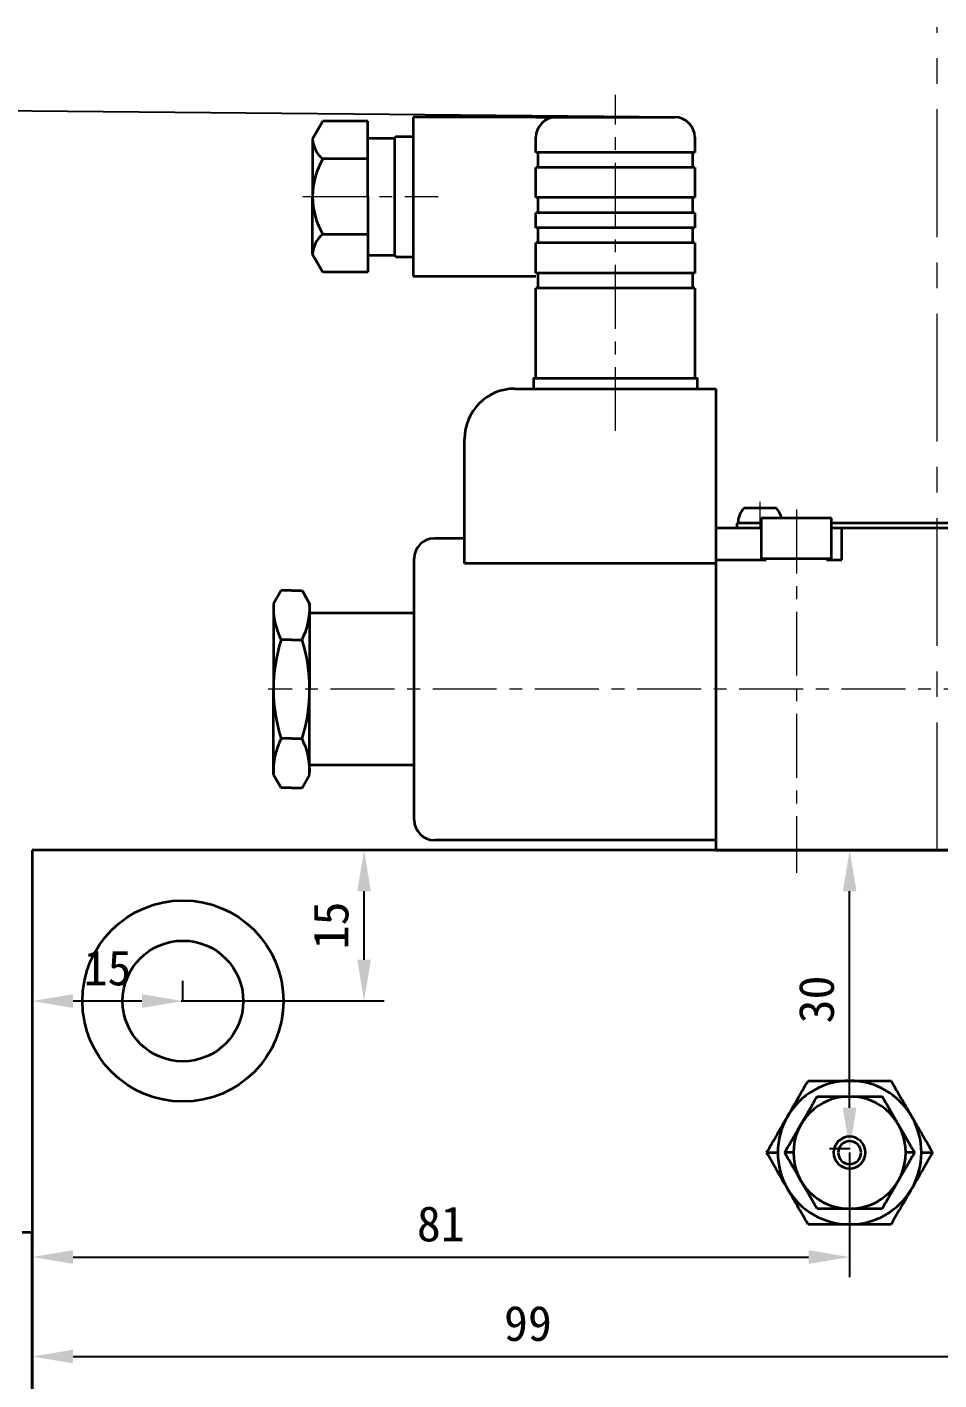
# Model space of a CAD drawing. Header units: millimetres. Extents: x 747 to 1827, y 470 to 2062.
# Drawn here: x 906.6 to 997.2, y 1639.4 to 1773.9 of the extents above; entities that cross this region are included whole.
import ezdxf

# ---------------------------------------------------------------- set-up
doc = ezdxf.new("R2010")
doc.units = ezdxf.units.MM
doc.header["$PDSIZE"] = -1
doc.linetypes.add('CENTER', pattern=[10.16, 6.35, -1.27, 1.27, -1.27])
doc.linetypes.add('CENTERX2', pattern=[20.32, 12.7, -2.54, 2.54, -2.54])
doc.layers.get('0').update_dxf_attribs({"lineweight": 35})
doc.layers.get('Defpoints').update_dxf_attribs({"lineweight": 35})
for name, color, linetype, lineweight in [('CENTER', 1, 'CENTER', 18), ('中心线层', 1, 'CENTERX2', 25), ('标注层', 4, 'Continuous', 18), ('细线层', 4, 'Continuous', 35)]:
    doc.layers.add(name, color=color, linetype=linetype, lineweight=lineweight)
doc.dimstyles.new('ISO-25', dxfattribs={"dimtxt": 2.5, "dimasz": 2.5, "dimexe": 1.25, "dimexo": 0.625, "dimtad": 1, "dimtxsty": 'Standard', "dimcen": 2.5, "dimadec": 0, "dimazin": 0, "dimtfac": 1, "dimtmove": 0, "dimatfit": 3, "dimfxl": 1, "dimarcsym": 0})

# ---------------------------------------------------------------- blocks, each defined once
blk = doc.blocks.new('*D134')
at = {"layer": 'Defpoints', "color": 0, "lineweight": 35, "transparency": 16777216}
for p in [(755, 1766.88), (970.97, 1764.92), (967.14, 1343.7)]:
    blk.add_point(p, dxfattribs=at)
at = {"layer": '标注层', "color": 0, "lineweight": -2, "transparency": 16777216}
for p, q in [((970.97, 1764.92), (753, 1766.89)), ((751.21, 1349.74), (754.96, 1762.8)), ((967.14, 1343.7), (749.18, 1345.68))]:
    blk.add_line(p, q, dxfattribs=at)
at = {"layer": '标注层', "color": 0, "lineweight": 35, "transparency": 16777216}
for points in [[(754.28, 1762.8), (755.64, 1762.79), (755, 1766.88)], [(750.53, 1349.74), (751.89, 1349.73), (751.18, 1345.66)]]:
    blk.add_solid(points, dxfattribs=at)
at = {"layer": '标注层', "color": 0, "lineweight": 18, "transparency": 16777216, "insert": (749.81, 1556.3), "char_height": 3.5, "attachment_point": 5, "rotation": 89.4798}
blk.add_mtext('421', dxfattribs=at)
blk = doc.blocks.new('*D130')
at = {"layer": 'Defpoints', "color": 0, "lineweight": 35, "transparency": 16777216}
for p in [(907.07, 1677.03), (907.07, 1677.03), (922.07, 1677.03)]:
    blk.add_point(p, dxfattribs=at)
at = {"layer": '细线层', "color": 0, "lineweight": -2, "transparency": 16777216}
for p, q in [((907.07, 1677.03), (907.07, 1679.03)), ((922.07, 1677.03), (922.07, 1679.03)), ((917.99, 1677.03), (911.15, 1677.03))]:
    blk.add_line(p, q, dxfattribs=at)
at = {"layer": '细线层', "color": 0, "lineweight": 35, "transparency": 16777216}
for points in [[(911.15, 1677.71), (911.15, 1676.35), (907.07, 1677.03)], [(917.99, 1677.71), (917.99, 1676.35), (922.07, 1677.03)]]:
    blk.add_solid(points, dxfattribs=at)
at = {"layer": '细线层', "color": 0, "lineweight": 18, "transparency": 16777216, "insert": (914.57, 1680.31), "char_height": 3.5, "attachment_point": 5}
blk.add_mtext('15', dxfattribs=at)
blk = doc.blocks.new('*D131')
at = {"layer": 'Defpoints', "color": 0, "lineweight": 35, "transparency": 16777216}
for p in [(921.9, 1692.03), (940.08, 1692.03), (921.9, 1677.06)]:
    blk.add_point(p, dxfattribs=at)
at = {"layer": '细线层', "color": 0, "lineweight": -2, "transparency": 16777216}
for p, q in [((921.9, 1692.03), (942.08, 1692.03)), ((940.08, 1681.14), (940.08, 1687.95)), ((921.9, 1677.06), (942.08, 1677.06))]:
    blk.add_line(p, q, dxfattribs=at)
at = {"layer": '细线层', "color": 0, "lineweight": 35, "transparency": 16777216}
for points in [[(939.4, 1687.95), (940.76, 1687.95), (940.08, 1692.03)], [(939.4, 1681.14), (940.76, 1681.14), (940.08, 1677.06)]]:
    blk.add_solid(points, dxfattribs=at)
at = {"layer": '细线层', "color": 0, "lineweight": 18, "transparency": 16777216, "insert": (936.8, 1684.55), "char_height": 3.5, "attachment_point": 5, "rotation": 90}
blk.add_mtext('15', dxfattribs=at)
blk = doc.blocks.new('*D132')
at = {"layer": 'Defpoints', "color": 0, "lineweight": 35, "transparency": 16777216}
for p in [(907.07, 1661.96), (988.36, 1661.96), (988.36, 1651.58)]:
    blk.add_point(p, dxfattribs=at)
at = {"layer": '细线层', "color": 0, "lineweight": -2, "transparency": 16777216}
for p, q in [((907.07, 1661.96), (907.07, 1649.58)), ((988.36, 1661.96), (988.36, 1649.58)), ((911.15, 1651.58), (984.28, 1651.58))]:
    blk.add_line(p, q, dxfattribs=at)
at = {"layer": '细线层', "color": 0, "lineweight": 35, "transparency": 16777216}
for points in [[(911.15, 1652.26), (911.15, 1650.9), (907.07, 1651.58)], [(984.28, 1652.26), (984.28, 1650.9), (988.36, 1651.58)]]:
    blk.add_solid(points, dxfattribs=at)
at = {"layer": '细线层', "color": 0, "lineweight": 18, "transparency": 16777216, "insert": (947.71, 1654.86), "char_height": 3.5, "attachment_point": 5}
blk.add_mtext('81', dxfattribs=at)
blk = doc.blocks.new('*D121')
at = {"layer": 'Defpoints', "color": 0, "lineweight": 35, "transparency": 16777216}
for p in [(907.07, 1661.96), (1005.67, 1661.96), (1005.67, 1641.69)]:
    blk.add_point(p, dxfattribs=at)
at = {"layer": '细线层', "color": 0, "lineweight": -2, "transparency": 16777216}
for p, q in [((907.07, 1661.96), (907.07, 1639.69)), ((1005.67, 1661.96), (1005.67, 1639.69)), ((911.15, 1641.69), (1001.59, 1641.69))]:
    blk.add_line(p, q, dxfattribs=at)
at = {"layer": '细线层', "color": 0, "lineweight": 35, "transparency": 16777216}
for points in [[(911.15, 1642.37), (911.15, 1641.01), (907.07, 1641.69)], [(1001.59, 1642.37), (1001.59, 1641.01), (1005.67, 1641.69)]]:
    blk.add_solid(points, dxfattribs=at)
at = {"layer": '细线层', "color": 0, "lineweight": 18, "transparency": 16777216, "insert": (956.37, 1644.96), "char_height": 3.5, "attachment_point": 5}
blk.add_mtext('99', dxfattribs=at)
blk = doc.blocks.new('*D122')
at = {"layer": 'Defpoints', "color": 0, "lineweight": 35, "transparency": 16777216}
for p in [(988.36, 1692.03), (988.4, 1692.03), (988.4, 1662.35)]:
    blk.add_point(p, dxfattribs=at)
at = {"layer": '细线层', "color": 0, "lineweight": -2, "transparency": 16777216}
for p, q in [((988.4, 1692.03), (986.36, 1692.03)), ((988.36, 1666.43), (988.36, 1687.95)), ((988.4, 1662.35), (986.36, 1662.35))]:
    blk.add_line(p, q, dxfattribs=at)
at = {"layer": '细线层', "color": 0, "lineweight": 35, "transparency": 16777216}
for points in [[(987.68, 1687.95), (989.04, 1687.95), (988.36, 1692.03)], [(987.68, 1666.43), (989.04, 1666.43), (988.36, 1662.35)]]:
    blk.add_solid(points, dxfattribs=at)
at = {"layer": '细线层', "color": 0, "lineweight": 18, "transparency": 16777216, "insert": (985.08, 1677.19), "char_height": 3.5, "attachment_point": 5, "rotation": 90}
blk.add_mtext('30', dxfattribs=at)

msp = doc.modelspace()

# ---------------------------------------------------------------- linework, layer by layer
for p, q in [((957.166, 1764.916), (944.966, 1764.916)), ((944.966, 1764.916), (944.966, 1749.116)), ((957.166, 1764.916), (970.966, 1764.916)), ((935.976, 1764.516), (934.966, 1762.766)), ((940.466, 1764.516), (935.976, 1764.516)), ((940.466, 1757.016), (940.466, 1764.516)), ((934.966, 1762.766), (934.966, 1757.016)), ((940.466, 1762.827), (943.108, 1762.827)), ((943.279, 1762.998), (944.966, 1762.998)), ((957.166, 1761.416), (957.166, 1762.916)), ((972.966, 1762.916), (972.966, 1761.416)), ((940.466, 1760.769), (935.976, 1760.769)), ((972.966, 1761.416), (957.166, 1761.416)), ((957.367, 1761.416), (957.367, 1759.916)), ((972.765, 1759.916), (972.765, 1761.416)), ((972.966, 1759.916), (957.166, 1759.916)), ((957.166, 1756.916), (957.166, 1759.916)), ((972.966, 1759.916), (972.966, 1756.916)), ((934.966, 1751.266), (934.966, 1757.016)), ((940.466, 1757.016), (940.466, 1749.516)), ((972.966, 1756.916), (957.166, 1756.916)), ((957.367, 1756.916), (957.367, 1755.416)), ((972.765, 1755.416), (972.765, 1756.916)), ((972.966, 1755.416), (957.166, 1755.416)), ((957.166, 1753.916), (957.166, 1755.416)), ((972.966, 1755.416), (972.966, 1753.916)), ((940.466, 1753.263), (935.976, 1753.263)), ((972.966, 1753.916), (957.166, 1753.916)), ((957.367, 1753.916), (957.367, 1752.416)), ((972.765, 1752.416), (972.765, 1753.916)), ((972.966, 1752.416), (957.166, 1752.416)), ((957.166, 1749.416), (957.166, 1752.416)), ((972.966, 1752.416), (972.966, 1749.416)), ((935.976, 1749.516), (934.966, 1751.266)), ((940.466, 1751.205), (943.108, 1751.205)), ((943.279, 1751.034), (944.966, 1751.034)), ((940.466, 1749.516), (935.976, 1749.516)), ((944.966, 1749.116), (957.166, 1749.116)), ((972.966, 1749.416), (957.166, 1749.416)), ((957.367, 1749.416), (957.367, 1747.916)), ((972.765, 1747.916), (972.765, 1749.416)), ((972.966, 1747.916), (957.166, 1747.916)), ((957.166, 1738.916), (957.166, 1747.916)), ((972.966, 1747.916), (972.966, 1738.916)), ((955.066, 1737.916), (975.066, 1737.916)), ((972.966, 1738.916), (957.166, 1738.916)), ((975.066, 1737.916), (975.066, 1720.534)), ((950.066, 1720.534), (950.066, 1732.916)), ((981.063, 1726.034), (977.844, 1726.034)), ((979.566, 1724.534), (977.153, 1724.534)), ((977.153, 1724.534), (977.153, 1724.034)), ((996.653, 1724.534), (986.566, 1724.534)), ((1007.566, 1724.534), (996.653, 1724.534)), ((979.566, 1724.034), (975.066, 1724.034)), ((975.066, 1724.034), (975.066, 1692.034)), ((1007.566, 1724.034), (986.566, 1724.034)), ((987.569, 1720.916), (987.569, 1724.034)), ((950.066, 1723.034), (947.066, 1723.034)), ((945.066, 1695.034), (945.066, 1721.034)), ((975.066, 1720.534), (950.066, 1720.534)), ((975.066, 1720.916), (980.066, 1720.916)), ((980.066, 1721.034), (986.066, 1721.034)), ((986.066, 1720.916), (987.569, 1720.916)), ((931.825, 1717.849), (931.066, 1716.534)), ((932.866, 1717.849), (931.825, 1717.849)), ((932.866, 1717.849), (933.907, 1717.849)), ((933.907, 1717.849), (934.666, 1716.534)), ((931.066, 1716.534), (931.066, 1708.034)), ((934.666, 1716.534), (934.666, 1708.034)), ((945.066, 1715.584), (934.666, 1715.584)), ((932.866, 1712.942), (931.825, 1712.942)), ((932.866, 1712.942), (933.907, 1712.942)), ((931.066, 1699.534), (931.066, 1708.034)), ((934.666, 1699.534), (934.666, 1708.034)), ((932.866, 1703.127), (931.825, 1703.127)), ((932.866, 1703.127), (933.907, 1703.127)), ((945.066, 1700.484), (934.666, 1700.484)), ((931.825, 1698.219), (931.066, 1699.534)), ((933.907, 1698.219), (934.666, 1699.534)), ((932.866, 1698.219), (931.825, 1698.219)), ((932.866, 1698.219), (933.907, 1698.219)), ((975.066, 1693.034), (947.066, 1693.034)), ((975.066, 1692.034), (1009.066, 1692.034)), ((907.066, 1654.034), (906.066, 1654.034)), ((907.066, 1575.034), (907.066, 1654.034))]:
    msp.add_line(p, q)
at = {"lineweight": 35}
for p, q in [((986.566, 1725.034), (979.566, 1725.034)), ((979.566, 1725.034), (979.566, 1721.034)), ((986.566, 1721.034), (986.566, 1725.034)), ((979.566, 1721.034), (986.566, 1721.034))]:
    msp.add_line(p, q, dxfattribs=at)
at = {"color": 7, "linetype": 'Continuous', "lineweight": 35}
for p, q in [((1009.066, 1692.034), (907.066, 1692.034)), ((907.066, 1692.034), (907.066, 1542.034)), ((980.108, 1661.964), (981.213, 1661.964)), ((982.769, 1661.964), (981.905, 1661.964)), ((994.81, 1661.964), (993.945, 1661.964)), ((995.501, 1661.964), (996.606, 1661.964))]:
    msp.add_line(p, q, dxfattribs=at)
msp.add_lwpolyline([(943.279, 1762.998), (943.108, 1762.827), (943.108, 1751.205), (943.279, 1751.034)])
msp.add_lwpolyline([(973.216, 1737.916), (973.216, 1738.916), (956.916, 1738.916), (956.916, 1737.916)], close=True)
for radius in [10, 6]:
    msp.add_circle((922.066, 1677.034), radius, dxfattribs=at)
for centre, radius, start, end in [((959.166, 1762.916), 2, 90, 180), ((970.966, 1762.916), 2, 0, 90), ((937.588, 1762.838), 2.623, 181.57531, 232.08597), ((942.441, 1757.016), 7.476, 149.86735, 210.13265), ((937.588, 1751.194), 2.623, 127.91403, 178.42469), ((955.066, 1732.916), 5, 90, 180), ((979.453, 1724.534), 2.2, 137.01411, 180), ((979.453, 1724.534), 2.2, 13.13656, 42.98589), ((947.066, 1721.034), 2, 90, 180), ((938.226, 1716.171), 7.169, 177.09505, 206.76988), ((927.506, 1716.171), 7.169, 333.23012, 2.90495), ((947.307, 1708.034), 16.241, 162.41205, 197.58795), ((918.425, 1708.034), 16.241, 342.41205, 17.58795), ((938.226, 1699.898), 7.169, 153.23012, 182.90495), ((927.506, 1699.898), 7.169, 357.09505, 26.76988), ((947.066, 1695.034), 2, 180, 270)]:
    msp.add_arc(centre, radius, start, end)
for radius, start, end in [(7.144, 90, 150), (7.144, 30, 90), (5.588, 0, 180), (7.144, 150, 180), (7.144, 0, 30), (1.587, 0, 180), (1.143, 0, 180), (7.144, 180, 210), (5.588, 180, 0), (1.587, 180, 0), (1.143, 180, 0), (7.144, 330, 0), (7.144, 210, 270), (7.144, 270, 330)]:
    msp.add_arc((988.357, 1661.964), radius, start, end, dxfattribs=at)
for points in [[(982.17, 1665.536), (982.502, 1666.11), (982.827, 1666.673), (983.501, 1667.841), (983.85, 1668.446), (984.233, 1669.108)], [(984.233, 1669.108), (984.997, 1669.108), (985.696, 1669.108), (987.045, 1669.108), (987.695, 1669.108), (988.357, 1669.108)], [(988.357, 1669.108), (989.019, 1669.108), (989.669, 1669.108), (991.019, 1669.108), (991.717, 1669.108), (992.482, 1669.108)], [(992.482, 1669.108), (992.864, 1668.446), (993.213, 1667.841), (993.888, 1666.673), (994.213, 1666.11), (994.544, 1665.536)], [(983.518, 1664.758), (983.777, 1665.207), (984.031, 1665.647), (984.559, 1666.561), (984.832, 1667.034), (985.131, 1667.552)], [(985.131, 1667.552), (985.729, 1667.552), (986.275, 1667.552), (987.331, 1667.552), (987.839, 1667.552), (988.357, 1667.552)], [(988.357, 1667.552), (988.875, 1667.552), (989.384, 1667.552), (990.439, 1667.552), (990.985, 1667.552), (991.583, 1667.552)], [(991.583, 1667.552), (991.882, 1667.034), (992.156, 1666.561), (992.683, 1665.647), (992.937, 1665.207), (993.196, 1664.758)], [(980.108, 1661.964), (980.491, 1662.627), (980.84, 1663.231), (981.514, 1664.4), (981.839, 1664.963), (982.17, 1665.536)], [(994.544, 1665.536), (994.875, 1664.963), (995.2, 1664.4), (995.875, 1663.231), (996.224, 1662.627), (996.606, 1661.964)], [(981.905, 1661.964), (982.204, 1662.482), (982.477, 1662.955), (983.005, 1663.869), (983.259, 1664.31), (983.518, 1664.758)], [(993.196, 1664.758), (993.456, 1664.31), (993.71, 1663.869), (994.237, 1662.955), (994.511, 1662.482), (994.81, 1661.964)], [(982.17, 1658.392), (981.839, 1658.966), (981.514, 1659.529), (980.84, 1660.697), (980.491, 1661.302), (980.108, 1661.964)], [(983.518, 1659.17), (983.259, 1659.619), (983.005, 1660.059), (982.477, 1660.973), (982.204, 1661.446), (981.905, 1661.964)], [(994.81, 1661.964), (994.511, 1661.446), (994.237, 1660.973), (993.71, 1660.059), (993.456, 1659.619), (993.196, 1659.17)], [(996.606, 1661.964), (996.224, 1661.302), (995.875, 1660.697), (995.2, 1659.529), (994.875, 1658.966), (994.544, 1658.392)], [(985.131, 1656.376), (984.832, 1656.894), (984.559, 1657.367), (984.031, 1658.281), (983.777, 1658.722), (983.518, 1659.17)], [(993.196, 1659.17), (992.937, 1658.722), (992.683, 1658.281), (992.156, 1657.367), (991.882, 1656.894), (991.583, 1656.376)], [(984.233, 1654.82), (983.85, 1655.483), (983.501, 1656.088), (982.827, 1657.256), (982.502, 1657.819), (982.17, 1658.392)], [(994.544, 1658.392), (994.213, 1657.819), (993.888, 1657.256), (993.213, 1656.088), (992.864, 1655.483), (992.482, 1654.82)], [(988.357, 1656.376), (987.839, 1656.376), (987.331, 1656.376), (986.275, 1656.376), (985.729, 1656.376), (985.131, 1656.376)], [(991.583, 1656.376), (990.985, 1656.376), (990.439, 1656.376), (989.384, 1656.376), (988.875, 1656.376), (988.357, 1656.376)], [(988.357, 1654.82), (987.695, 1654.82), (987.045, 1654.82), (985.696, 1654.82), (984.997, 1654.82), (984.233, 1654.82)], [(992.482, 1654.82), (991.717, 1654.82), (991.019, 1654.82), (989.669, 1654.82), (989.019, 1654.82), (988.357, 1654.82)]]:
    msp.add_open_spline(points, degree=3, knots=[0, 0, 0, 0, 0.5, 0.5, 1, 1, 1, 1], dxfattribs=at)
at = {"layer": 'CENTER'}
for p, q in [((965.066, 1733.712), (965.066, 1767.149)), ((933.976, 1757.016), (947.433, 1757.016)), ((979.453, 1723.909), (979.453, 1726.659)), ((983.066, 1725.895), (983.066, 1689.792)), ((1065.021, 1708.034), (930.536, 1708.034))]:
    msp.add_line(p, q, dxfattribs=at)
at = {"layer": '中心线层', "lineweight": 18}
msp.add_line((997.066, 1692.034), (997.066, 1773.872), dxfattribs=at)

# ---------------------------------------------------------------- dimensions: what is measured, and where the dimension line sits
at = {"layer": '标注层', "lineweight": 18}
dim = msp.add_aligned_dim(p1=(967.141, 1343.696), p2=(970.966, 1764.916), distance=215.974, text='421', dimstyle='ISO-25', override={"dimtxt": 3.5, "dimasz": 4.08, "dimexe": 2, "dimexo": 0, "dimgap": 1.524, "dimtoh": 1, "dimzin": 0, "dimadec": 2, "dimtzin": 0}, dxfattribs=at)
dim.commit()
dim.dimension.update_dxf_attribs({"geometry": '*D134', "text_midpoint": (749.814, 1556.297)})
at = {"layer": '细线层', "lineweight": 18}
dim = msp.add_linear_dim(base=(940.079, 1692.034), p1=(921.904, 1677.061), p2=(921.904, 1692.034), angle=90, text='15', dimstyle='ISO-25', override={"dimtxt": 3.5, "dimasz": 4.08, "dimexe": 2, "dimexo": 0, "dimgap": 1.524, "dimtoh": 1, "dimdec": 1, "dimzin": 0, "dimadec": 2, "dimtdec": 1, "dimtzin": 0}, dxfattribs=at)
dim.commit()
dim.dimension.update_dxf_attribs({"geometry": '*D131', "text_midpoint": (936.805, 1684.548)})
dim = msp.add_linear_dim(base=(988.357, 1692.034), p1=(988.397, 1662.352), p2=(988.397, 1692.034), angle=90, dimstyle='ISO-25', override={"dimtxt": 3.5, "dimasz": 4.08, "dimexe": 2, "dimexo": 0, "dimgap": 1.524, "dimtoh": 1, "dimdec": 0, "dimzin": 0, "dimadec": 2, "dimtdec": 0, "dimtzin": 0}, dxfattribs=at)
dim.commit()
dim.dimension.update_dxf_attribs({"geometry": '*D122', "text_midpoint": (985.083, 1677.193)})
dim = msp.add_linear_dim(base=(907.066, 1677.034), p1=(922.066, 1677.034), p2=(907.066, 1677.034), text='15', dimstyle='ISO-25', override={"dimtxt": 3.5, "dimasz": 4.08, "dimexe": 2, "dimexo": 0, "dimgap": 1.524, "dimtoh": 1, "dimdec": 1, "dimzin": 0, "dimadec": 2, "dimtdec": 1, "dimtzin": 0}, dxfattribs=at)
dim.commit()
dim.dimension.update_dxf_attribs({"geometry": '*D130', "text_midpoint": (914.566, 1680.308)})
for base, p2, picture, middle in [((988.357, 1651.583), (988.357, 1661.964), '*D132', (947.711, 1654.857)), ((1005.665, 1641.686), (1005.665, 1661.964), '*D121', (956.365, 1644.96))]:
    dim = msp.add_linear_dim(base=base, p1=(907.066, 1661.964), p2=p2, dimstyle='ISO-25', override={"dimtxt": 3.5, "dimasz": 4.08, "dimexe": 2, "dimexo": 0, "dimgap": 1.524, "dimtoh": 1, "dimdec": 0, "dimzin": 0, "dimadec": 2, "dimtdec": 0, "dimtzin": 0}, dxfattribs=at)
    dim.commit()
    dim.dimension.update_dxf_attribs({"geometry": picture, "text_midpoint": middle})

doc.saveas('drawing.dxf')
